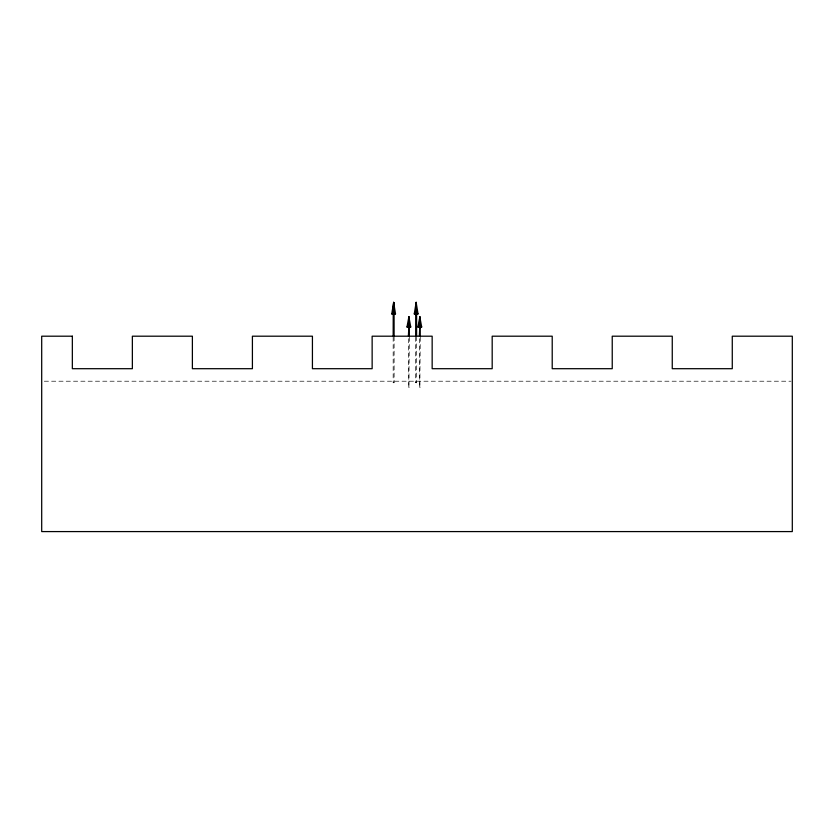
<?xml version="1.0" encoding="UTF-8"?>
<svg xmlns="http://www.w3.org/2000/svg" width="834" height="834" viewBox="0 0 834 834"><rect width="100%" height="100%" fill="white"/><g stroke="black" fill="none" stroke-linecap="round" stroke-linejoin="round"><path stroke-width="0.63" stroke-dasharray="4.17 3.13" d="M409.338 337.228L408.868 387.487L408.399 337.228M420.284 337.228L419.815 387.487L419.346 337.228M394.044 382.785L393.168 382.691L394.107 382.691L394.107 337.259M416.552 382.785L415.676 382.691L416.614 382.691L416.614 337.259M408.42 387.132L409.338 387.205M419.366 387.132L420.284 387.205M44.306 381.211L790.997 381.211M415.676 337.259L415.676 382.691M393.168 337.259L393.168 382.691"/><path stroke-width="1.25" d="M393.189 314.064L393.638 302.419L395.514 313.886A3.982 1.585 0 0 1 394.284 314.053L394.055 314.147A3.982 1.585 0 0 1 393.638 314.637A3.982 1.585 0 0 1 393.221 314.147L392.981 314.053A3.982 1.585 0 0 1 391.761 313.886L393.638 302.419L393.877 308.695M415.697 314.064L416.145 302.419L418.022 313.886A3.982 1.585 0 0 1 416.791 314.053L416.562 314.147A3.982 1.585 0 0 1 416.145 314.637A3.982 1.585 0 0 1 415.728 314.147L415.499 314.053A3.982 1.585 0 0 1 414.269 313.886L416.145 302.419L416.385 308.695M393.387 308.695L393.638 302.419L394.075 314.064M415.895 308.695L416.145 302.419L416.583 314.064M408.431 327.241L408.868 316.93L410.745 326.97A3.982 2.377 0 0 1 409.525 327.22L409.286 327.355A3.982 2.377 0 0 1 408.868 328.096A3.982 2.377 0 0 1 408.462 327.355L408.222 327.22A3.982 2.377 0 0 1 406.992 326.97L408.868 316.93L409.15 323.05M419.377 327.241L419.815 316.93L421.691 326.97A3.982 2.377 0 0 1 420.461 327.22L420.232 327.355A3.982 2.377 0 0 1 419.815 328.096A3.982 2.377 0 0 1 419.398 327.355L419.168 327.22A3.982 2.377 0 0 1 417.938 326.97L419.815 316.93L420.034 321.82M408.702 320.6L408.868 316.93L409.317 327.241M419.596 321.82L419.815 316.93L420.253 327.241M408.462 326.584L408.222 326.73A3.982 2.377 0 0 0 406.992 326.97M419.398 326.584L419.168 326.73A3.982 2.377 0 0 0 417.938 326.97M408.399 335.946L408.868 326.699L409.338 335.946M409.338 326.97L408.399 326.97M419.346 335.946L419.815 326.699L420.284 335.946M420.284 326.97L419.346 326.97M393.189 313.709L392.981 313.72A3.982 1.585 0 0 0 391.761 313.886M415.697 313.709L415.499 313.72A3.982 1.585 0 0 0 414.269 313.886M393.168 335.956L393.231 313.793M394.107 335.956L394.086 313.845M415.676 335.956L415.739 313.793M416.614 335.956L416.593 313.845M394.044 313.98L393.179 313.938M416.552 313.98L415.739 313.98M416.583 313.709L416.791 313.72A3.982 1.585 0 0 1 418.022 313.886M394.075 313.709L394.284 313.72A3.982 1.585 0 0 1 395.514 313.886M420.232 326.584L420.461 326.73A3.982 2.377 0 0 1 421.691 326.97M409.286 326.584L409.525 326.73A3.982 2.377 0 0 1 410.745 326.97M419.815 316.93L419.815 328.096M416.145 302.419L416.145 314.637M408.868 316.93L408.868 328.096M393.638 302.419L393.638 314.637M72.339 336.196L41.7 336.196L41.7 531.581L792.3 531.581L792.3 336.196L732.273 336.196L732.273 368.701L672.256 368.701L672.256 336.196L612.229 336.196L612.229 368.701L552.212 368.701L552.212 336.196L492.185 336.196L492.185 368.701L432.158 368.701L432.158 336.196L372.141 336.196L372.141 368.701L312.427 368.701L312.427 336.196L252.41 336.196L252.41 368.701L192.383 368.701L192.383 336.196L132.356 336.196L132.356 368.701L72.339 368.701L72.339 336.196"/></g></svg>
